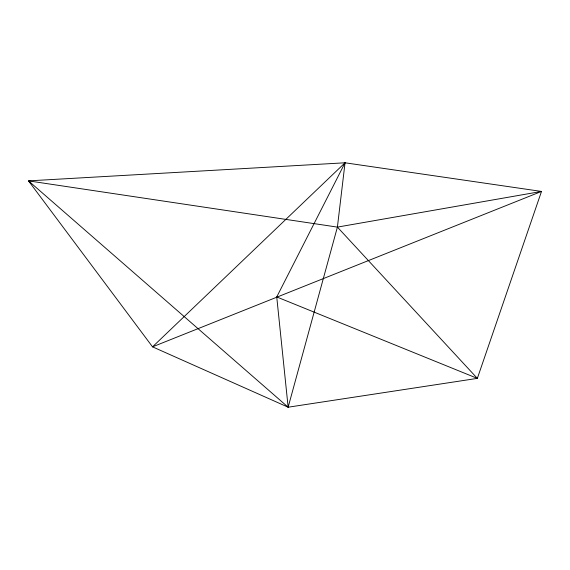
<?xml version="1.0" encoding="UTF-8"?>
<svg xmlns="http://www.w3.org/2000/svg" width="570" height="570" viewBox="0 0 570 570"><rect width="100%" height="100%" fill="white"/><g stroke="black" fill="none" stroke-linecap="round" stroke-linejoin="round"><path stroke-width="0.85" d="M288.142 407.208L337.404 227.109L345.042 162.792L541.5 191.435L477.347 378.38L288.142 407.208L152.532 346.845L28.5 180.868L345.042 162.792L276.742 296.949L288.142 407.208L28.5 180.868L337.404 227.109L541.5 191.435L152.532 346.845L345.042 162.792M276.742 296.949L477.347 378.38L337.404 227.109"/></g></svg>
